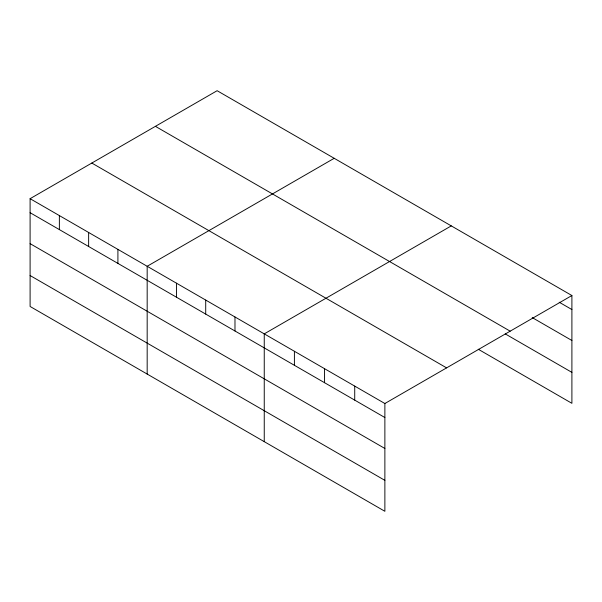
<?xml version="1.0" encoding="UTF-8"?>
<svg xmlns="http://www.w3.org/2000/svg" width="602" height="602" viewBox="0 0 602 602"><rect width="100%" height="100%" fill="white"/><g stroke="black" fill="none" stroke-linecap="round" stroke-linejoin="round"><path stroke-width="0.9" d="M30.1 198.683L384.874 403.513L384.874 511.294L30.1 306.471L30.1 198.683L217.126 90.706L571.9 295.529L571.9 403.317L478.259 349.25M334.2 158.296L147.174 266.272L147.174 374.06M451.274 225.893L264.248 333.869L264.248 441.657M384.874 403.513L571.9 295.529M559.205 302.219L571.9 309.548M532.221 317.585L571.9 340.491M155.406 126.337L510.18 331.168M505.244 333.892L571.9 372.375M91.82 163.052L446.594 367.875M30.1 212.702L384.874 417.532M30.1 243.644L384.874 448.475M30.1 275.528L384.874 480.351M354.721 386.1L354.721 400.119M324.561 368.687L324.561 382.706M294.408 351.282L294.408 365.301M234.983 316.968L234.983 330.995M205.711 300.074L205.711 314.093M176.446 283.173L176.446 297.192M117.909 249.378L117.909 263.398M88.637 232.477L88.637 246.504M59.372 215.584L59.372 229.603"/></g></svg>
